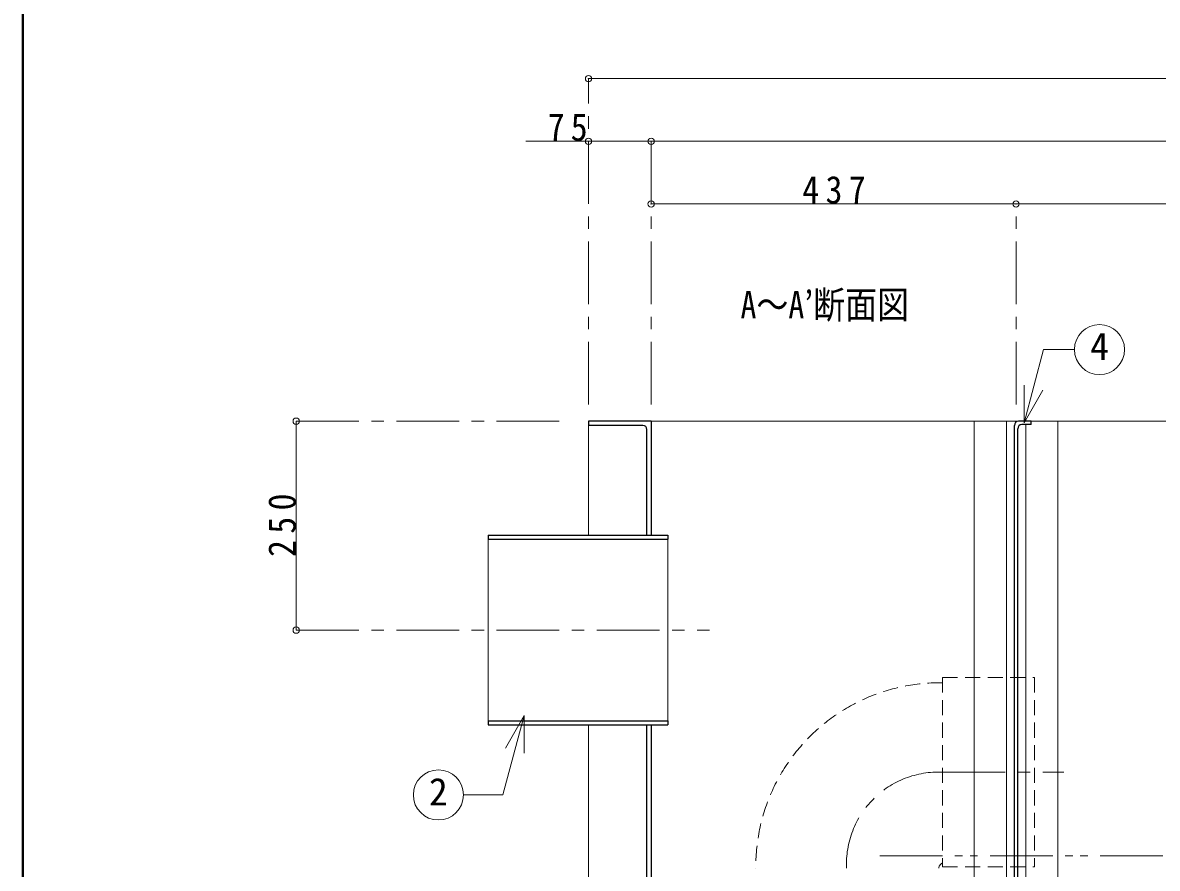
# Model space of a CAD drawing. Units: millimetres at full size, sheet at 1:15. Extents: x -3100 to 2975, y -2083 to 2132.
# Drawn here: x -3100 to -1741, y -650 to 362 of the extents above; entities that cross this region are included whole.
import ezdxf
from ezdxf.enums import TextEntityAlignment as Align

# ---------------------------------------------------------------- set-up
doc = ezdxf.new("R2010")
doc.units = ezdxf.units.MM
doc.header["$LTSCALE"] = 15
doc.header["$PDMODE"] = 32
doc.header["$PDSIZE"] = 7.5
for name, pattern in [('CHAIN1', [8, 5, -1, 1, -1]), ('DASHED1', [1.8, 1.2, -0.6]), ('DOUBLE_CHAIN1', [8.8, 5, -1, 0.6, -0.6, 0.6, -1])]:
    doc.linetypes.add(name, pattern=pattern)
doc.layers.add('0-0____1', color=7, linetype='Continuous', lineweight=18)
doc.styles.add('ＭＳ ゴシック', font='')
doc.styles.get('ＭＳ ゴシック').set_extended_font_data('MS Gothic')

msp = doc.modelspace()

# ---------------------------------------------------------------- linework, layer by layer
at = {"layer": '0-0____1', "color": 1, "lineweight": 40}
msp.add_line((-3099.94, -2082.52), (-3099.94, 2132.48), dxfattribs=at)
at = {"layer": '0-0____1', "color": 4, "linetype": 'CHAIN1', "lineweight": 9}
for p, q in [((-2422.44, -95.02), (-2422.44, 294.98)), ((-2347.44, -95.02), (-2347.44, 219.98)), ((-1910.44, -95.02), (-1910.44, 144.98)), ((-2772.44, -115.02), (-2442.44, -115.02)), ((-2772.44, -365.02), (-2277.44, -365.02)), ((-1998.44, -535.02), (-1853.44, -535.02))]:
    msp.add_line(p, q, dxfattribs=at)
at = {"layer": '0-0____1', "color": 4, "lineweight": 9}
for p, q in [((-2422.44, 294.98), (227.56, 294.98)), ((-2347.44, 219.98), (-2497.44, 219.98)), ((152.56, 219.98), (-2347.44, 219.98)), ((-2347.44, 144.98), (-1910.44, 144.98)), ((-1910.44, 144.98), (-1410.44, 144.98)), ((-2772.44, -115.02), (-2772.44, -365.02)), ((-2422.44, -120.02), (-2422.44, -251.52)), ((-1960.44, -811.77), (-1960.44, -115.02)), ((-1860.44, -811.77), (-1860.44, -115.02)), ((-2422.44, -478.52), (-2422.44, -812.77))]:
    msp.add_line(p, q, dxfattribs=at)
at = {"layer": '0-0____1'}
for p, q in [((-1900.9, -116.99), (-1877.41, -29.34)), ((-1840.5, -29.34), (-1877.41, -29.34)), ((-1900.9, -116.99), (-1900.9, -71.99)), ((-1900.9, -116.99), (-1878.4, -78.02)), ((-2347.44, -115.02), (-1907.44, -115.02)), ((-1921.94, -115.02), (-1921.94, -811.77)), ((-1898.94, -119.02), (-1898.94, -811.77)), ((-1892.44, -115.02), (-1407.44, -115.02)), ((-2542.44, -473.67), (-2542.44, -256.37)), ((-2327.44, -473.67), (-2327.44, -256.37)), ((-2499.47, -467.24), (-2524.92, -562.23)), ((-2499.47, -467.24), (-2521.97, -506.21)), ((-2499.47, -467.24), (-2499.47, -512.24)), ((-2524.92, -562.23), (-2572.16, -562.23))]:
    msp.add_line(p, q, dxfattribs=at)
at = {"layer": '0-0____1', "color": 5, "lineweight": 25}
for p, q in [((-2347.44, -115.02), (-2422.44, -115.02)), ((-2422.44, -115.02), (-2422.44, -120.02)), ((-2357.44, -120.02), (-2422.44, -120.02)), ((-2347.44, -115.02), (-2347.44, -251.52)), ((-1912.44, -1610.02), (-1912.44, -120.02)), ((-1892.44, -119.02), (-1903.44, -119.02)), ((-2352.44, -251.52), (-2352.44, -125.02)), ((-1908.44, -1610.02), (-1908.44, -124.02)), ((-2542.44, -251.52), (-2327.44, -251.52)), ((-2542.44, -251.52), (-2542.44, -256.37)), ((-2542.44, -256.37), (-2327.44, -256.37)), ((-2327.44, -251.52), (-2327.44, -256.37)), ((-2542.44, -473.67), (-2327.44, -473.67)), ((-2542.44, -473.67), (-2542.44, -478.52)), ((-2327.44, -473.67), (-2327.44, -478.52)), ((-2542.44, -478.52), (-2327.44, -478.52)), ((-2352.44, -1600.02), (-2352.44, -478.52)), ((-2347.44, -478.52), (-2347.44, -1610.02))]:
    msp.add_line(p, q, dxfattribs=at)
at = {"layer": '0-0____1', "color": 4, "linetype": 'DASHED1', "lineweight": 9}
for p, q in [((-1998.44, -421.72), (-1888.44, -421.72)), ((-1888.44, -421.72), (-1888.44, -648.32))]:
    msp.add_line(p, q, dxfattribs=at)
at = {"layer": '0-0____1', "color": 4, "linetype": 'DOUBLE_CHAIN1', "lineweight": 9}
msp.add_line((-150.59, -635.02), (-2079.96, -635.02), dxfattribs=at)
at = {"layer": '0-0____1', "color": 5, "lineweight": 25}
msp.add_lwpolyline([(-1892.44, -119.02), (-1892.44, -115.02), (-1907.44, -115.02)], dxfattribs=at)
at = {"layer": '0-0____1', "color": 4, "linetype": 'DASHED1', "lineweight": 9}
msp.add_lwpolyline([(-1998.44, -421.72), (-1998.44, -648.32), (-1888.44, -648.32)], dxfattribs=at)
at = {"layer": '0-0____1'}
for centre in [(-1810.5, -29.34), (-2602.16, -562.23)]:
    msp.add_circle(centre, 30, dxfattribs=at)
at = {"layer": '0-0____1', "color": 5, "lineweight": 25}
for centre, start, end in [((-2357.44, -125.02), 0, 90), ((-1907.44, -120.02), 90, 180), ((-1903.44, -124.02), 90, 180)]:
    msp.add_arc(centre, 5, start, end, dxfattribs=at)
at = {"layer": '0-0____1', "color": 4, "linetype": 'DASHED1', "lineweight": 9}
for centre, radius, start, end in [((-2001.87, -648.27), 220.23, 89.10832, 180.4545), ((-1995.29, -650.85), 7.85, 113.68373, 173.88686)]:
    msp.add_arc(centre, radius, start, end, dxfattribs=at)
at = {"layer": '0-0____1', "color": 4, "linetype": 'CHAIN1', "lineweight": 9}
msp.add_arc((-2003.46, -644.99), 110.09, 87.38533, 182.61467, dxfattribs=at)
at = {"layer": '0-0____1', "color": 4}
for p in [(-2422.44, 294.98), (-2422.44, 219.98), (-2347.44, 219.98), (-2347.44, 144.98), (-1910.44, 144.98), (-2772.44, -115.02), (-2772.44, -365.02)]:
    msp.add_point(p, dxfattribs=at)

# ---------------------------------------------------------------- texts
at = {"layer": '0-0____1', "style": 'ＭＳ ゴシック', "width": 0.85}
msp.add_text('A～A’断面図', height=32.99, dxfattribs=at).set_placement((-2240.44, -2.02), align=Align.BOTTOM_LEFT)
at = {"layer": '0-0____1', "style": 'ＭＳ ゴシック'}
for s, p in [('4', (-1821.75, -51.84)), ('2', (-2613.41, -584.73))]:
    msp.add_text(s, height=32.99, dxfattribs=at).set_placement(p, align=Align.BOTTOM_LEFT)
at = {"layer": '0-0____1', "char_height": 32.99, "attachment_point": 7, "style": 'ＭＳ ゴシック'}
for s, insert in [('\\T1.36;\\W0.9;75', (-2471.19, 219.98)), ('\\T1.38;\\W0.9;437', (-2166.44, 144.98))]:
    msp.add_mtext(s, dxfattribs=dict(at, insert=insert))
at = {"layer": '0-0____1', "insert": (-2772.44, -277.52), "char_height": 32.99, "attachment_point": 7, "rotation": 90, "style": 'ＭＳ ゴシック'}
msp.add_mtext('\\T1.38;\\W0.9;250', dxfattribs=at)

doc.saveas('drawing.dxf')
